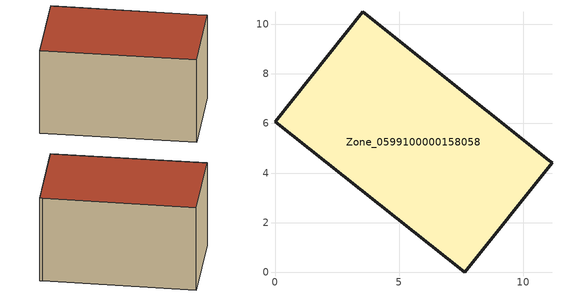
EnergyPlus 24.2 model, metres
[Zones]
Zone_0599100000158058
 floor ground (C_G): 3.54,10.5 11.03,4.51 11.16,4.41 7.65,0 0,6.07 z0.42
 wall outside (C_F): 11.03,4.51 3.54,10.5 0,6.07 7.65,0 11.16,4.41 11.03,4.51 z0.42:6.25
 roof outside (C_R): 7.65,0 11.16,4.41 11.03,4.51 3.54,10.5 0,6.07 z6.25
[BUILDING]
Pand.0599100000158058: North Axis=0; Terrain=City; Loads Convergence Tolerance Value=0.04; Temperature Convergence Tolerance Value=0.4; Solar Distribution=FullExterior; Maximum Number of Warmup Days=25; Minimum Number of Warmup Days=1
[Site:Location]
Rotterdam.The.Hague.AP_ZH_NLD Design_Conditions: Latitude=51.96; Longitude=4.45; Time Zone=1; Elevation=-4.5
[SITE:GROUNDTEMPERATURE:BUILDINGSURFACE]
18, 18, 18, 18, 18, 18, 18, 18, 18, 18, 18, 18
[MATERIAL] Thermal Absorptance=0.9; Solar Absorptance=0.7; Visible Absorptance=0.7
Name | Roughness | Thickness | Conductivity | Density | Specific Heat
G.TC.1992-2005 | MediumSmooth | 0.15 | 0.06 | 540 | 1210
F.TC.1992-2005 | Rough | 0.3 | 0.12 | 1920 | 840
R.TC.1992-2005 | MediumRough | 0.2 | 0.08 | 1500 | 1000
[CONSTRUCTION]
C_G: G.TC.1992-2005
C_F: F.TC.1992-2005
C_R: R.TC.1992-2005
[ZONE]
Zone_0599100000158058: Type=1; Multiplier=1; Ceiling Height=Autocalculate; Volume=Autocalculate; Floor Area=autocalculate; Part of Total Floor Area=Yes
[ZONEINFILTRATION:DESIGNFLOWRATE]
Infil_Zone_0599100000158058: Zone or ZoneList or Space or SpaceList=Zone_0599100000158058; Schedule=AlwaysOn; Design Flow Rate Calculation Method=Flow/Area; Flow Rate per Floor Area=0.0015; Constant Term Coefficient=1; Temperature Term Coefficient=0; Velocity Term Coefficient=0; Velocity Squared Term Coefficient=0
[HVACTEMPLATE:ZONE:IDEALLOADSAIRSYSTEM]
Zone_0599100000158058: Maximum Heating Supply Air Temperature=50; Minimum Cooling Supply Air Temperature=13; Maximum Heating Supply Air Humidity Ratio=0.0156; Minimum Cooling Supply Air Humidity Ratio=0.0077; Heating Limit=NoLimit; Cooling Limit=NoLimit; Dehumidification Control Type=ConstantSensibleHeatRatio; Cooling Sensible Heat Ratio=0.7; Dehumidification Setpoint=60; Humidification Control Type=None; Humidification Setpoint=30; Outdoor Air Method=None; Outdoor Air Flow Rate per Person=0.00944; Outdoor Air Flow Rate per Zone Floor Area=0; Outdoor Air Flow Rate per Zone=0; Demand Controlled Ventilation Type=None; Outdoor Air Economizer Type=NoEconomizer; Heat Recovery Type=None; Sensible Heat Recovery Effectiveness=0.7; Latent Heat Recovery Effectiveness=0.65
[ZONECONTROL:THERMOSTAT]
ThermostatControl_Zone_0599100000158058: Zone or ZoneList=Zone_0599100000158058; Control Type Schedule=DualSetpointControlType; Control 1=Thermostat_Zone_0599100000158058; Temperature Difference Between Cutout And Setpoint=0
[THERMOSTATSETPOINT:DUALSETPOINT]
Thermostat_Zone_0599100000158058: Heating Setpoint Temperature Schedule=HeatingSetpoint_Zone_0599100000158058; Cooling Setpoint Temperature Schedule=CoolingSetpoint_Zone_0599100000158058
[SCHEDULE:COMPACT]
HeatingSetpoint_Zone_0599100000158058: Through: 12/31, For: AllDays, Until: 24:00, 21
CoolingSetpoint_Zone_0599100000158058: Through: 12/31, For: AllDays, Until: 24:00, 24
DualSetpointControlType: Through: 12/31, For: AllDays, Until: 24:00, 4
AlwaysOn: Through: 12/31, For: AllDays, Until: 24:00, 1
